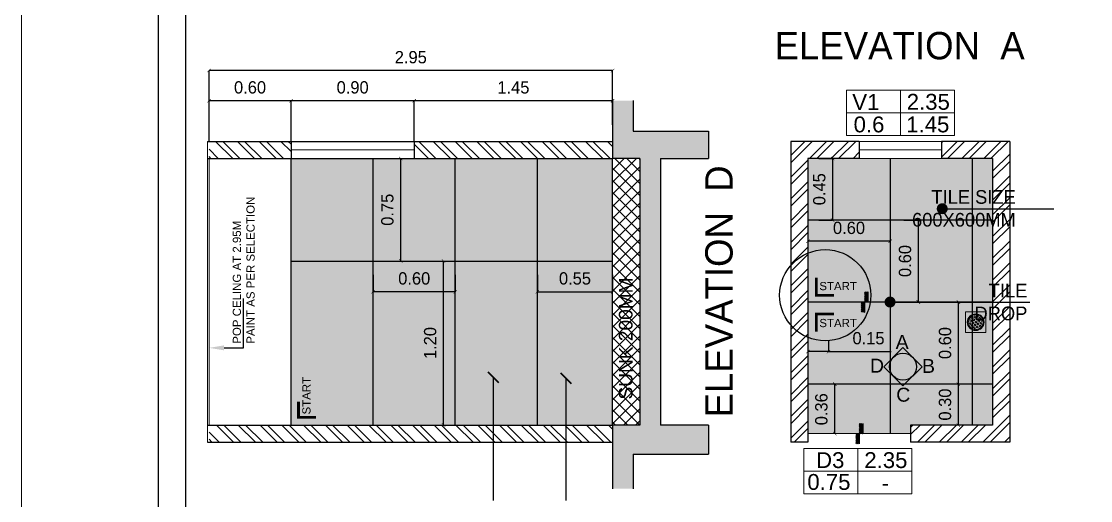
# Model space of a CAD drawing. Header units: metres. Extents: x 494 to 1845, y -666 to 1061.
# Drawn here: x 1778.69 to 1786.51, y 221.6 to 225.11 of the extents above; entities that cross this region are included whole.
import ezdxf
from ezdxf import colors
from ezdxf.entities.mleader import LeaderData, LeaderLine
from ezdxf.math import Vec2, Vec3

# ---------------------------------------------------------------- set-up
doc = ezdxf.new("R2010")
doc.units = ezdxf.units.M
doc.header["$MEASUREMENT"] = 0
doc.linetypes.add('1', pattern=[0])
doc.layers.get('Defpoints').update_dxf_attribs({"color": 12})
for name, color, linetype, lineweight in [('.', 7, 'Continuous', 5), ('01 WALL', 7, 'Continuous', 25), ('10 furniture', 8, 'Continuous', 13), ('ARCHITECTURAL COMMENTS', 2, 'Continuous', 30), ('DIMENSION', 8, 'Continuous', 5), ('SUNK', 7, 'Continuous', 13), ('toilet', 8, 'Continuous', 0), ('VDA - FALSE CEILING', 7, 'Continuous', 5), ('VDA-Col-slab', 1, 'Continuous', 30), ('VDA-DOOR', 23, 'Continuous', 5), ('VDA-DW TAGS', 4, 'Continuous', 9), ('VDA-ELEV LINES', 8, 'Continuous', 9), ('VDA-WALL', 250, 'Continuous', 25), ('VDA-WINDOW', 5, 'Continuous', 9), ('VDA_DARK TILES', 8, 'Continuous', 9), ('VDA_LIGHT TILES', 254, 'Continuous', 5)]:
    doc.layers.add(name, color=color, linetype=linetype, lineweight=lineweight)
for name, color, linetype in [('A-TAGS', 210, 'Continuous'), ('Flooring', 250, 'Continuous'), ('SHEET', 7, 'Continuous'), ('TILE DROP', 180, '1'), ('TOILET FIXTURES', 8, 'Continuous'), ('VDA-DIM', 252, '1'), ('VDA-TEXT', 250, '1'), ('VDA-WALL HATCH', 252, 'Continuous'), ('VDA_TILES', 152, '1')]:
    doc.layers.add(name, color=color, linetype=linetype)
doc.styles.add('0.2', font='arial.ttf', dxfattribs={"height": 0.2})
doc.styles.add('arial', font='arial.ttf', dxfattribs={"height": 0.3})
doc.styles.add('RS', font='GOTHIC.TTF')
doc.styles.get("Standard").update_dxf_attribs({"font": 'arial.ttf'})
doc.dimstyles.new('SMALL', dxfattribs={"dimtxt": 0.16, "dimasz": 0.05, "dimexe": 0, "dimexo": 0, "dimgap": 0.05, "dimtad": 0, "dimdec": 1, "dimzin": 0, "dimdsep": 46, "dimtxsty": 'RS', "dimblk": 'ARCHTICK', "dimcen": 2.5, "dimclrd": 256, "dimclre": 256, "dimclrt": 5, "dimadec": 0, "dimazin": 0, "dimtfac": 1, "dimtofl": 0, "dimtmove": 0, "dimatfit": 3, "dimldrblk": 'ARCHTICK', "dimfxl": 0, "dimtolj": 1, "dimtzin": 0, "dimarcsym": 0})
doc.dimstyles.new('SMALL-1', dxfattribs={"dimtxt": 0.16, "dimasz": 0.035, "dimexe": 0, "dimexo": 0.1, "dimgap": 0.05, "dimtad": 1, "dimzin": 0, "dimdsep": 46, "dimtxsty": 'RS', "dimblk": 'DOT', "dimcen": 2.5, "dimclrd": 256, "dimclre": 256, "dimclrt": 5, "dimadec": 0, "dimazin": 0, "dimtfac": 1, "dimtdec": 3, "dimtofl": 0, "dimtmove": 0, "dimatfit": 3, "dimfxl": 0, "dimtolj": 1, "dimtzin": 0, "dimarcsym": 0})
doc.dimstyles.get("Standard").update_dxf_attribs({"dimtxt": 0.18, "dimasz": 0.18, "dimexe": 0.18, "dimexo": 0.0625, "dimgap": 0.09, "dimtad": 0, "dimtih": 1, "dimtoh": 1, "dimdec": 4, "dimzin": 0, "dimdsep": 46, "dimtxsty": 'Standard', "dimcen": 0.09, "dimadec": 0, "dimazin": 0, "dimtfac": 1, "dimtdec": 4, "dimtofl": 0, "dimtmove": 0, "dimatfit": 3, "dimfxl": 0, "dimtolj": 1, "dimtzin": 0, "dimarcsym": 0})
pattern_1 = [(135, (-4e-16, 0.375), (-0.00441942, -0.00441942), [])]
pattern_2 = [(135, (2148.99187, -1020.17159), (-0.079549513, -0.079549513), []), (135, (2148.99187, -1020.11856), (-0.079549513, -0.079549513), [])]

# ---------------------------------------------------------------- blocks, each defined once
blk = doc.blocks.new('TT-level diff-flat-14')
at = {"layer": 'TILE DROP'}
h = blk.add_hatch(dxfattribs=at)
h.set_pattern_fill('ANSI31', color=256, scale=0.05, angle=90, style=0)
h.set_pattern_definition(pattern_1)
h.paths.add_polyline_path([(-0.075, 0.025), (-0.075, 0), (0, 0), (0, 0.025)])
h = blk.add_hatch(dxfattribs=at)
h.set_pattern_fill('ANSI31', color=256, scale=0.05, angle=90, style=0)
h.set_pattern_definition(pattern_1)
h.paths.add_polyline_path([(0, 0), (0, -0.025), (0.075, -0.025), (0.075, 0)])
for points in [[(0, 0), (-0.075, 0)], [(0.075, -0.025), (0, -0.025), (0, 0), (-0.075, 0)]]:
    blk.add_lwpolyline(points, dxfattribs=at)
blk = doc.blocks.new('MULTI TRAP')
at = {"layer": '10 furniture'}
for p, q in [((75, 75), (-75, 75)), ((-75, 75), (-75, -75)), ((-55, 0.4), (-54.4, 0.6)), ((-54.4, 0.6), (-49.9, -3.9)), ((-48.6, 25.8), (-47.9, 25.1)), ((-47.9, 25.1), (-41.7, 26.7)), ((-46.7, 8.3), (-45, 14.5)), ((-46.7, 8.3), (-42.2, 3.8)), ((-45, 14.5), (-38.9, 16.1)), ((-42.3, 35.1), (-40.1, 32.9)), ((-42.2, 3.8), (-36, 5.5)), ((-41.7, 26.7), (-40.1, 32.9)), ((-38.9, 16.1), (-34.4, 11.6)), ((-36, 5.5), (-34.4, 11.6)), ((-34.5, 42.8), (-32.3, 40.6)), ((-32.3, 40.6), (-26.2, 42.3)), ((-31.1, 23.9), (-29.5, 30)), ((-31.1, 23.9), (-26.6, 19.4)), ((-29.5, 30), (-23.3, 31.7)), ((-26.6, 19.4), (-20.5, 21)), ((-26.2, 42.3), (-24.5, 48.4)), ((-25.4, 2.6), (-23.8, 8.8)), ((-25.4, 2.6), (-20.9, -1.8)), ((-25.1, 49), (-24.5, 48.4)), ((-23.8, 8.8), (-17.6, 10.4)), ((-23.3, 31.7), (-18.8, 27.2)), ((-20.5, 21), (-18.8, 27.2)), ((-17.6, 10.4), (-13.1, 5.9)), ((-15.6, 39.4), (-13.9, 45.6)), ((-15.6, 39.4), (-11.1, 35)), ((-14.8, -0.2), (-13.1, 5.9)), ((-13.9, 45.6), (-7.8, 47.2)), ((-11.1, 35), (-4.9, 36.6)), ((-9.9, 18.2), (-8.2, 24.3)), ((-9.9, 18.2), (-5.4, 13.7)), ((-8.2, 24.3), (-2.1, 26)), ((-7.8, 47.2), (-3.3, 42.7)), ((-5.4, 13.7), (0.8, 15.4)), ((-4.9, 36.6), (-3.3, 42.7)), ((-4.2, -3), (-2.5, 3.1)), ((-2.5, 3.1), (3.6, 4.7)), ((-2.1, 26), (2.4, 21.5)), ((0, 55), (4.5, 50.5)), ((0.8, 15.4), (2.4, 21.5)), ((3.6, 4.7), (8.1, 0.2)), ((4.5, 50.5), (10.6, 52.2)), ((5.7, 33.8), (7.3, 39.9)), ((5.7, 33.8), (10.2, 29.3)), ((6.5, -5.9), (8.1, 0.2)), ((7.3, 39.9), (13.5, 41.5)), ((10.2, 29.3), (16.3, 30.9)), ((10.6, 52.2), (11.1, 53.9)), ((11.4, 12.5), (13, 18.6)), ((11.4, 12.5), (15.9, 8)), ((13, 18.6), (19.2, 20.3)), ((13.5, 41.5), (18, 37)), ((15.9, 8), (22, 9.7)), ((16.3, 30.9), (18, 37)), ((19.2, 20.3), (23.7, 15.8)), ((21.2, 49.3), (21.6, 50.6)), ((21.2, 49.3), (25.7, 44.8)), ((22, 9.7), (23.7, 15.8)), ((25.7, 44.8), (30.2, 46)), ((26.9, 28.1), (28.6, 34.2)), ((26.9, 28.1), (31.4, 23.6)), ((28.6, 34.2), (34.7, 35.8)), ((31.4, 23.6), (37.6, 25.2)), ((32.6, 6.8), (34.3, 12.9)), ((32.6, 6.8), (37.1, 2.3)), ((34.3, 12.9), (40.4, 14.6)), ((34.7, 35.8), (39.2, 31.3)), ((37.1, 2.3), (43.3, 4)), ((37.6, 25.2), (39.2, 31.3)), ((40.4, 14.6), (44.9, 10.1)), ((43.3, 4), (44.9, 10.1)), ((48.2, 22.4), (48.9, 25.1)), ((48.2, 22.4), (51.6, 18.9)), ((53.9, 1.1), (54.8, 4.6)), ((53.9, 1.1), (55, 0)), ((75, -75), (75, 75)), ((-75, -75), (75, -75)), ((-54, -10.7), (-51.6, -10.1)), ((-51.6, -10.1), (-49.9, -3.9)), ((-50.7, -21.2), (-48.7, -20.7)), ((-48.7, -20.7), (-44.3, -25.2)), ((-45.7, -30.6), (-44.3, -25.2)), ((-41, -12.9), (-39.3, -6.8)), ((-41, -12.9), (-36.5, -17.4)), ((-39.3, -6.8), (-33.2, -5.1)), ((-36.5, -17.4), (-30.3, -15.8)), ((-35.3, -34.2), (-33.6, -28)), ((-35.3, -34.2), (-30.8, -38.6)), ((-33.6, -28), (-27.5, -26.4)), ((-33.2, -5.1), (-28.7, -9.6)), ((-30.8, -38.6), (-24.7, -37)), ((-30.3, -15.8), (-28.7, -9.6)), ((-27.5, -26.4), (-23, -30.9)), ((-25.6, -48.7), (-21.8, -47.6)), ((-24.7, -37), (-23, -30.9)), ((-21.8, -47.6), (-17.3, -52.1)), ((-20.9, -1.8), (-14.8, -0.2)), ((-19.7, -18.6), (-18.1, -12.5)), ((-19.7, -18.6), (-15.2, -23.1)), ((-18.1, -12.5), (-11.9, -10.8)), ((-17.3, -52.2), (-17.3, -52.1)), ((-15.2, -23.1), (-9.1, -21.5)), ((-14, -39.9), (-12.4, -33.7)), ((-14, -39.9), (-9.5, -44.3)), ((-12.4, -33.7), (-6.3, -32.1)), ((-11.9, -10.8), (-7.5, -15.3)), ((-9.5, -44.3), (-3.4, -42.7)), ((-9.1, -21.5), (-7.5, -15.3)), ((-6.3, -32.1), (-1.8, -36.6)), ((-5.7, -54.7), (-0.6, -53.3)), ((-4.2, -3), (0.3, -7.5)), ((-3.4, -42.7), (-1.8, -36.6)), ((-0.6, -53.3), (1.1, -55)), ((0.3, -7.5), (6.5, -5.9)), ((1.5, -24.3), (3.2, -18.2)), ((1.5, -24.3), (6, -28.8)), ((3.2, -18.2), (9.3, -16.5)), ((6, -28.8), (12.1, -27.1)), ((7.2, -45.5), (8.9, -39.4)), ((7.2, -45.5), (11.7, -50)), ((8.9, -39.4), (15, -37.8)), ((9.3, -16.5), (13.8, -21)), ((11.7, -50), (17.8, -48.4)), ((12.1, -27.1), (13.8, -21)), ((15, -37.8), (19.5, -42.3)), ((17.1, -8.7), (18.7, -2.6)), ((17.1, -8.7), (21.6, -13.2)), ((17.8, -48.4), (19.5, -42.3)), ((18.7, -2.6), (24.9, -1)), ((21.6, -13.2), (27.7, -11.6)), ((22.8, -30), (24.4, -23.9)), ((22.8, -30), (27.3, -34.5)), ((24.4, -23.9), (30.6, -22.2)), ((24.9, -1), (29.3, -5.5)), ((27.3, -34.5), (33.4, -32.8)), ((27.7, -11.6), (29.3, -5.5)), ((29.8, -46.2), (30.1, -45.1)), ((30.1, -45.1), (32.3, -44.5)), ((30.6, -22.2), (35, -26.7)), ((33.4, -32.8), (35, -26.7)), ((38.3, -14.4), (40, -8.3)), ((38.3, -14.4), (42.8, -18.9)), ((40, -8.3), (46.1, -6.7)), ((42.8, -18.9), (49, -17.3)), ((45.2, -31.4), (45.7, -29.5)), ((45.7, -29.5), (46.5, -29.3)), ((46.1, -6.7), (50.6, -11.1)), ((49, -17.3), (50.6, -11.1))]:
    blk.add_line(p, q, dxfattribs=at)
for radius in [61, 55]:
    blk.add_circle((0, 0), radius, dxfattribs=at)
blk = doc.blocks.new('_ArchTick')
at = {"color": 0, "linetype": 'ByBlock', "const_width": 0.15}
blk.add_lwpolyline([(-0.5, -0.5), (0.5, 0.5)], dxfattribs=at)
blk = doc.blocks.new('*D849')
at = {"layer": 'Defpoints', "color": 0}
for p in [(1785.0412, 223.6556), (1785.2482, 223.6556), (1785.0412, 223.0556)]:
    blk.add_point(p, dxfattribs=at)
at = {"layer": 'VDA-DIM', "lineweight": -2}
for p, q in [((1785.1412, 223.6556), (1785.2482, 223.6556)), ((1785.2482, 223.0556), (1785.2482, 223.6556)), ((1785.1412, 223.0556), (1785.2482, 223.0556))]:
    blk.add_line(p, q, dxfattribs=at)
at = {"layer": 'VDA-DIM', "lineweight": -2, "xscale": 0.025, "yscale": 0.025, "zscale": 0.025}
for p, rotation in [((1785.2482, 223.6556), 90), ((1785.2482, 223.0556), 270)]:
    blk.add_blockref('_ArchTick', p, dxfattribs=dict(at, rotation=rotation))
at = {"layer": 'VDA-DIM', "color": 5, "insert": (1785.1509, 223.3556), "char_height": 0.09, "attachment_point": 5, "rotation": 90, "style": 'RS'}
blk.add_mtext('\\A1;0.60', dxfattribs=at)
blk = doc.blocks.new('D3 F')
at = {"layer": 'VDA-DW TAGS'}
for p, q in [((1526.9357, 319.9002), (1526.9357, 320.2311)), ((1527.3304, 320.0657), (1526.5407, 320.0657))]:
    blk.add_line(p, q, dxfattribs=at)
blk.add_lwpolyline([(1527.3304, 320.2311), (1526.5407, 320.2311), (1526.5407, 319.9002), (1527.3304, 319.9002)], close=True, dxfattribs=at)
at = {"layer": 'VDA-DW TAGS', "attachment_point": 8, "style": 'arial'}
for s, insert, char_height, width in [('D3', (1526.733, 320.0863), 0.11598, 0.282293), ('2.35', (1527.1398, 320.0863), 0.11598, 0.282293), ('0.75', (1526.7235, 319.9266), 0.11598, 0.27584), ('-', (1527.1359, 319.9209), 0.116, 0.366174)]:
    blk.add_mtext(s, dxfattribs=dict(at, insert=insert, char_height=char_height, width=width))
blk = doc.blocks.new('V1')
at = {"layer": 'VDA-DW TAGS'}
for p, q in [((1525.346, 322.8255), (1525.346, 323.1564)), ((1525.7407, 322.9909), (1524.951, 322.9909))]:
    blk.add_line(p, q, dxfattribs=at)
blk.add_lwpolyline([(1525.7407, 323.1564), (1524.951, 323.1564), (1524.951, 322.8255), (1525.7407, 322.8255)], close=True, dxfattribs=at)
at = {"layer": 'VDA-DW TAGS', "char_height": 0.11598, "attachment_point": 8, "style": 'arial'}
for s, insert, width in [('V1', (1525.0936, 323.0116), 0.282293), ('2.35', (1525.5501, 323.0116), 0.282293), ('0.6', (1525.1168, 322.8462), 0.27584), ('1.45', (1525.5462, 322.8462), 0.366174)]:
    blk.add_mtext(s, dxfattribs=dict(at, insert=insert, width=width))
blk = doc.blocks.new('4545')
at = {"layer": '.'}
h = blk.add_hatch(color=256, dxfattribs=at)
h.dxf.hatch_style = 1
h.paths.add_polyline_path([(35508.49, -1448.68), (35510.41, -1446.77), (35512.33, -1448.68, 0.414214), (35508.49, -1448.68)])
h.paths.add_polyline_path([(35508.49, -1452.51, 0.414214), (35512.33, -1452.51), (35510.41, -1454.43), (35508.49, -1452.51)])
h.paths.add_polyline_path([(35506.58, -1450.6), (35508.49, -1448.68, 0.414214), (35508.49, -1452.51)])
h.paths.add_polyline_path([(35512.33, -1448.68), (35514.24, -1450.6), (35512.33, -1452.51, 0.198912), (35513.12, -1450.6, 0.198912)])
blk.add_circle((35510.41, -1450.6), 2.71)
at = {"layer": 'Flooring', "lineweight": -2}
for p, q in [((35510.41, -1446.77), (35506.58, -1450.6)), ((35514.24, -1450.6), (35510.41, -1446.77)), ((35506.58, -1450.6), (35510.41, -1454.43)), ((35510.41, -1454.43), (35514.24, -1450.6))]:
    blk.add_line(p, q, dxfattribs=at)
at = {"layer": 'A-TAGS', "color": 0, "ltscale": 5, "char_height": 2.8, "attachment_point": 2, "style": 'arial'}
for s, insert, width in [('{\\T0.9;D}', (35505.05, -1449, 12.17), 2.4002), ('{\\T0.9;B}', (35515.42, -1449.05, 12.17), 2.0754), ('{\\T0.9;C}', (35510.33, -1454.84, 12.17), 2.7249)]:
    blk.add_mtext(s, dxfattribs=dict(at, insert=insert, width=width))
at = {"layer": 'toilet', "color": 0, "lineweight": 5, "insert": (35510.12, -1444.22, 12.17), "char_height": 2.8, "width": 2.8332, "attachment_point": 2, "style": 'arial'}
blk.add_mtext('{\\T0.9;A}', dxfattribs=at)
blk = doc.blocks.new('*D850')
at = {"layer": 'Defpoints', "color": 0}
for p in [(1784.6215, 224.1056), (1784.6215, 223.6556), (1784.6215, 223.6556)]:
    blk.add_point(p, dxfattribs=at)
at = {"layer": 'VDA-DIM', "lineweight": -2}
for p, q in [((1784.5215, 224.1056), (1784.6215, 224.1056)), ((1784.6215, 224.1056), (1784.6215, 223.6556)), ((1784.5215, 223.6556), (1784.6215, 223.6556))]:
    blk.add_line(p, q, dxfattribs=at)
at = {"layer": 'VDA-DIM', "lineweight": -2, "xscale": 0.025, "yscale": 0.025, "zscale": 0.025}
for p, rotation in [((1784.6215, 224.1056), 90), ((1784.6215, 223.6556), 270)]:
    blk.add_blockref('_ArchTick', p, dxfattribs=dict(at, rotation=rotation))
at = {"layer": 'VDA-DIM', "color": 5, "insert": (1784.5242, 223.8806), "char_height": 0.09, "attachment_point": 5, "rotation": 90, "style": 'RS'}
blk.add_mtext('\\A1;0.45', dxfattribs=at)
blk = doc.blocks.new('*D851')
at = {"layer": 'Defpoints', "color": 0}
for p in [(1785.5407, 223.0556), (1785.6412, 223.0556), (1785.6412, 222.4556)]:
    blk.add_point(p, dxfattribs=at)
at = {"layer": 'VDA-DIM', "lineweight": -2}
for p, q in [((1785.5412, 223.0556), (1785.5407, 223.0556)), ((1785.5407, 222.4556), (1785.5407, 223.0556)), ((1785.5412, 222.4556), (1785.5407, 222.4556))]:
    blk.add_line(p, q, dxfattribs=at)
at = {"layer": 'VDA-DIM', "lineweight": -2, "xscale": 0.025, "yscale": 0.025, "zscale": 0.025}
for p, rotation in [((1785.5407, 223.0556), 90), ((1785.5407, 222.4556), 270)]:
    blk.add_blockref('_ArchTick', p, dxfattribs=dict(at, rotation=rotation))
at = {"layer": 'VDA-DIM', "color": 5, "insert": (1785.4435, 222.7556), "char_height": 0.09, "attachment_point": 5, "rotation": 90, "style": 'RS'}
blk.add_mtext('\\A1;0.60', dxfattribs=at)
blk = doc.blocks.new('*D852')
at = {"layer": 'Defpoints', "color": 0}
for p in [(1785.5407, 222.4556), (1785.6412, 222.4556), (1785.6412, 222.1556)]:
    blk.add_point(p, dxfattribs=at)
at = {"layer": 'VDA_TILES', "lineweight": -2}
for p, q in [((1785.5412, 222.4556), (1785.5407, 222.4556)), ((1785.5407, 222.1556), (1785.5407, 222.4556)), ((1785.5412, 222.1556), (1785.5407, 222.1556))]:
    blk.add_line(p, q, dxfattribs=at)
at = {"layer": 'VDA_TILES', "lineweight": -2, "xscale": 0.025, "yscale": 0.025, "zscale": 0.025}
for p, rotation in [((1785.5407, 222.4556), 90), ((1785.5407, 222.1556), 270)]:
    blk.add_blockref('_ArchTick', p, dxfattribs=dict(at, rotation=rotation))
at = {"layer": 'VDA_TILES', "color": 5, "insert": (1785.4435, 222.3056), "char_height": 0.09, "attachment_point": 5, "rotation": 90, "style": 'RS'}
blk.add_mtext('\\A1;0.30', dxfattribs=at)
blk = doc.blocks.new('*D853')
at = {"layer": 'Defpoints', "color": 0}
for p in [(1784.4412, 222.8744), (1784.5912, 222.8744), (1784.4412, 222.6934)]:
    blk.add_point(p, dxfattribs=at)
at = {"layer": 'VDA-DIM', "lineweight": -2}
for p, q in [((1784.4412, 222.7744), (1784.4412, 222.6934)), ((1784.5912, 222.7744), (1784.5912, 222.6934)), ((1784.5912, 222.6934), (1784.4412, 222.6934)), ((1784.5912, 222.6934), (1785.0506, 222.6934))]:
    blk.add_line(p, q, dxfattribs=at)
at = {"layer": 'VDA-DIM', "lineweight": -2, "xscale": 0.025, "yscale": 0.025, "zscale": 0.025, "rotation": 180}
blk.add_blockref('_ArchTick', (1784.4412, 222.6934), dxfattribs=at)
at = {"layer": 'VDA-DIM', "lineweight": -2, "xscale": 0.025, "yscale": 0.025, "zscale": 0.025}
blk.add_blockref('_ArchTick', (1784.5912, 222.6934), dxfattribs=at)
at = {"layer": 'VDA-DIM', "color": 5, "insert": (1784.8838, 222.7907), "char_height": 0.09, "attachment_point": 5, "style": 'RS'}
blk.add_mtext('\\A1;0.15', dxfattribs=at)
blk = doc.blocks.new('*D854')
at = {"layer": 'Defpoints', "color": 0}
for p in [(1784.6368, 222.4556), (1784.6844, 222.4556), (1784.6844, 222.0931)]:
    blk.add_point(p, dxfattribs=at)
at = {"layer": 'VDA-DIM', "lineweight": -2}
for p, q in [((1784.6368, 222.4556), (1784.6368, 222.4556)), ((1784.6368, 222.0931), (1784.6368, 222.4556)), ((1784.6368, 222.0931), (1784.6368, 222.0931))]:
    blk.add_line(p, q, dxfattribs=at)
at = {"layer": 'VDA-DIM', "lineweight": -2, "xscale": 0.025, "yscale": 0.025, "zscale": 0.025}
for p, rotation in [((1784.6368, 222.4556), 90), ((1784.6368, 222.0931), 270)]:
    blk.add_blockref('_ArchTick', p, dxfattribs=dict(at, rotation=rotation))
at = {"layer": 'VDA-DIM', "color": 5, "insert": (1784.5395, 222.2715), "char_height": 0.09, "attachment_point": 5, "rotation": 90, "style": 'RS'}
blk.add_mtext('\\A1;0.36', dxfattribs=at)
blk = doc.blocks.new('*D855')
at = {"layer": 'Defpoints', "color": 0}
for p in [(1784.4412, 223.5002), (1784.4412, 223.5002), (1785.0412, 223.5002)]:
    blk.add_point(p, dxfattribs=at)
at = {"layer": 'VDA-DIM', "lineweight": -2}
for p, q in [((1784.4412, 223.6002), (1784.4412, 223.5002)), ((1785.0412, 223.6002), (1785.0412, 223.5002)), ((1785.0412, 223.5002), (1784.4412, 223.5002))]:
    blk.add_line(p, q, dxfattribs=at)
at = {"layer": 'VDA-DIM', "lineweight": -2, "xscale": 0.025, "yscale": 0.025, "zscale": 0.025, "rotation": 180}
blk.add_blockref('_ArchTick', (1784.4412, 223.5002), dxfattribs=at)
at = {"layer": 'VDA-DIM', "lineweight": -2, "xscale": 0.025, "yscale": 0.025, "zscale": 0.025}
blk.add_blockref('_ArchTick', (1785.0412, 223.5002), dxfattribs=at)
at = {"layer": 'VDA-DIM', "color": 5, "insert": (1784.7412, 223.5975), "char_height": 0.09, "attachment_point": 5, "style": 'RS'}
blk.add_mtext('\\A1;0.60', dxfattribs=at)
blk = doc.blocks.new('*D884')
at = {"layer": 'Defpoints', "color": 0}
for p in [(1780.6632, 224.5279), (1780.6632, 223.7514), (1781.5632, 223.7514)]:
    blk.add_point(p, dxfattribs=at)
at = {"layer": 'VDA-DIM', "lineweight": -2}
for p, q in [((1780.6632, 224.2279), (1780.6632, 224.5279)), ((1781.5632, 224.5279), (1780.6632, 224.5279)), ((1781.5632, 224.2279), (1781.5632, 224.5279))]:
    blk.add_line(p, q, dxfattribs=at)
at = {"layer": 'VDA-DIM', "lineweight": -2, "xscale": 0.025, "yscale": 0.025, "zscale": 0.025, "rotation": 180}
blk.add_blockref('_ArchTick', (1780.6632, 224.5279), dxfattribs=at)
at = {"layer": 'VDA-DIM', "lineweight": -2, "xscale": 0.025, "yscale": 0.025, "zscale": 0.025}
blk.add_blockref('_ArchTick', (1781.5632, 224.5279), dxfattribs=at)
at = {"layer": 'VDA-DIM', "color": 5, "insert": (1781.1132, 224.6252), "char_height": 0.09, "attachment_point": 5, "style": 'RS'}
blk.add_mtext('\\A1;0.90', dxfattribs=at)
blk = doc.blocks.new('*D885')
at = {"layer": 'Defpoints', "color": 0}
for p in [(1780.0632, 224.7487), (1783.0132, 224.2514), (1780.0632, 224.1264)]:
    blk.add_point(p, dxfattribs=at)
at = {"layer": 'VDA-DIM', "lineweight": -2}
for p, q in [((1780.0632, 224.4487), (1780.0632, 224.7487)), ((1783.0132, 224.7487), (1780.0632, 224.7487)), ((1783.0132, 224.4487), (1783.0132, 224.7487))]:
    blk.add_line(p, q, dxfattribs=at)
at = {"layer": 'VDA-DIM', "lineweight": -2, "xscale": 0.025, "yscale": 0.025, "zscale": 0.025, "rotation": 180}
blk.add_blockref('_ArchTick', (1780.0632, 224.7487), dxfattribs=at)
at = {"layer": 'VDA-DIM', "lineweight": -2, "xscale": 0.025, "yscale": 0.025, "zscale": 0.025}
blk.add_blockref('_ArchTick', (1783.0132, 224.7487), dxfattribs=at)
at = {"layer": 'VDA-DIM', "color": 5, "insert": (1781.5382, 224.846), "char_height": 0.09, "attachment_point": 5, "style": 'RS'}
blk.add_mtext('\\A1;2.95', dxfattribs=at)
blk = doc.blocks.new('*D886')
at = {"layer": 'Defpoints', "color": 0}
for p in [(1781.5632, 224.5279), (1781.5632, 224.2514), (1783.0132, 224.2514)]:
    blk.add_point(p, dxfattribs=at)
at = {"layer": 'VDA-DIM', "lineweight": -2}
for p, q in [((1781.5632, 224.3514), (1781.5632, 224.5279)), ((1783.0132, 224.5279), (1781.5632, 224.5279)), ((1783.0132, 224.3514), (1783.0132, 224.5279))]:
    blk.add_line(p, q, dxfattribs=at)
at = {"layer": 'VDA-DIM', "lineweight": -2, "xscale": 0.025, "yscale": 0.025, "zscale": 0.025, "rotation": 180}
blk.add_blockref('_ArchTick', (1781.5632, 224.5279), dxfattribs=at)
at = {"layer": 'VDA-DIM', "lineweight": -2, "xscale": 0.025, "yscale": 0.025, "zscale": 0.025}
blk.add_blockref('_ArchTick', (1783.0132, 224.5279), dxfattribs=at)
at = {"layer": 'VDA-DIM', "color": 5, "insert": (1782.2882, 224.6252), "char_height": 0.09, "attachment_point": 5, "style": 'RS'}
blk.add_mtext('\\A1;1.45', dxfattribs=at)
blk = doc.blocks.new('*D887')
at = {"layer": 'Defpoints', "color": 0}
for p in [(1780.0632, 224.5279), (1780.6632, 224.2514), (1780.0632, 224.1264)]:
    blk.add_point(p, dxfattribs=at)
at = {"layer": 'VDA-DIM', "lineweight": -2}
for p, q in [((1780.0632, 224.2279), (1780.0632, 224.5279)), ((1780.6632, 224.5279), (1780.0632, 224.5279)), ((1780.6632, 224.3514), (1780.6632, 224.5279))]:
    blk.add_line(p, q, dxfattribs=at)
at = {"layer": 'VDA-DIM', "lineweight": -2, "xscale": 0.025, "yscale": 0.025, "zscale": 0.025, "rotation": 180}
blk.add_blockref('_ArchTick', (1780.0632, 224.5279), dxfattribs=at)
at = {"layer": 'VDA-DIM', "lineweight": -2, "xscale": 0.025, "yscale": 0.025, "zscale": 0.025}
blk.add_blockref('_ArchTick', (1780.6632, 224.5279), dxfattribs=at)
at = {"layer": 'VDA-DIM', "color": 5, "insert": (1780.3632, 224.6252), "char_height": 0.09, "attachment_point": 5, "style": 'RS'}
blk.add_mtext('\\A1;0.60', dxfattribs=at)
blk = doc.blocks.new('*D888')
at = {"layer": 'Defpoints', "color": 0}
for p in [(1781.2632, 224.1057), (1781.4646, 224.1057), (1781.2632, 223.3557)]:
    blk.add_point(p, dxfattribs=at)
at = {"layer": 'VDA-DIM', "lineweight": -2}
for p, q in [((1781.3632, 224.1057), (1781.4646, 224.1057)), ((1781.4646, 223.3557), (1781.4646, 224.1057)), ((1781.3632, 223.3557), (1781.4646, 223.3557))]:
    blk.add_line(p, q, dxfattribs=at)
at = {"layer": 'VDA-DIM', "lineweight": -2, "xscale": 0.025, "yscale": 0.025, "zscale": 0.025}
for p, rotation in [((1781.4646, 224.1057), 90), ((1781.4646, 223.3557), 270)]:
    blk.add_blockref('_ArchTick', p, dxfattribs=dict(at, rotation=rotation))
at = {"layer": 'VDA-DIM', "color": 5, "insert": (1781.3673, 223.7307), "char_height": 0.09, "attachment_point": 5, "rotation": 90, "style": 'RS'}
blk.add_mtext('\\A1;0.75', dxfattribs=at)
blk = doc.blocks.new('*D889')
at = {"layer": 'Defpoints', "color": 0}
for p in [(1781.7774, 223.3557), (1781.8632, 223.3557), (1781.8632, 222.1557)]:
    blk.add_point(p, dxfattribs=at)
at = {"layer": 'VDA-DIM', "lineweight": -2}
for p, q in [((1781.7774, 223.3557), (1781.7774, 223.3557)), ((1781.7774, 222.1557), (1781.7774, 223.3557)), ((1781.7774, 222.1557), (1781.7774, 222.1557))]:
    blk.add_line(p, q, dxfattribs=at)
at = {"layer": 'VDA-DIM', "lineweight": -2, "xscale": 0.025, "yscale": 0.025, "zscale": 0.025}
for p, rotation in [((1781.7774, 223.3557), 90), ((1781.7774, 222.1557), 270)]:
    blk.add_blockref('_ArchTick', p, dxfattribs=dict(at, rotation=rotation))
at = {"layer": 'VDA-DIM', "color": 5, "insert": (1781.6801, 222.7557), "char_height": 0.09, "attachment_point": 5, "rotation": 90, "style": 'RS'}
blk.add_mtext('\\A1;1.20', dxfattribs=at)
blk = doc.blocks.new('*D890')
at = {"layer": 'Defpoints', "color": 0}
for p in [(1782.4632, 223.3557), (1783.0132, 223.3557), (1783.0132, 223.1307)]:
    blk.add_point(p, dxfattribs=at)
at = {"layer": 'VDA-DIM', "lineweight": -2}
for p, q in [((1782.4632, 223.2557), (1782.4632, 223.1307)), ((1783.0132, 223.2557), (1783.0132, 223.1307)), ((1782.4632, 223.1307), (1783.0132, 223.1307))]:
    blk.add_line(p, q, dxfattribs=at)
at = {"layer": 'VDA-DIM', "lineweight": -2, "xscale": 0.025, "yscale": 0.025, "zscale": 0.025, "rotation": 180}
blk.add_blockref('_ArchTick', (1782.4632, 223.1307), dxfattribs=at)
at = {"layer": 'VDA-DIM', "lineweight": -2, "xscale": 0.025, "yscale": 0.025, "zscale": 0.025}
blk.add_blockref('_ArchTick', (1783.0132, 223.1307), dxfattribs=at)
at = {"layer": 'VDA-DIM', "color": 5, "insert": (1782.7382, 223.228), "char_height": 0.09, "attachment_point": 5, "style": 'RS'}
blk.add_mtext('\\A1;0.55', dxfattribs=at)
blk = doc.blocks.new('*D891')
at = {"layer": 'Defpoints', "color": 0}
for p in [(1781.2632, 223.3557), (1781.8632, 223.3557), (1781.2632, 223.1307)]:
    blk.add_point(p, dxfattribs=at)
at = {"layer": 'VDA-DIM', "lineweight": -2}
for p, q in [((1781.2632, 223.2557), (1781.2632, 223.1307)), ((1781.8632, 223.2557), (1781.8632, 223.1307)), ((1781.8632, 223.1307), (1781.2632, 223.1307))]:
    blk.add_line(p, q, dxfattribs=at)
at = {"layer": 'VDA-DIM', "lineweight": -2, "xscale": 0.025, "yscale": 0.025, "zscale": 0.025, "rotation": 180}
blk.add_blockref('_ArchTick', (1781.2632, 223.1307), dxfattribs=at)
at = {"layer": 'VDA-DIM', "lineweight": -2, "xscale": 0.025, "yscale": 0.025, "zscale": 0.025}
blk.add_blockref('_ArchTick', (1781.8632, 223.1307), dxfattribs=at)
at = {"layer": 'VDA-DIM', "color": 5, "insert": (1781.5632, 223.228), "char_height": 0.09, "attachment_point": 5, "style": 'RS'}
blk.add_mtext('\\A1;0.60', dxfattribs=at)

msp = doc.modelspace()

# ---------------------------------------------------------------- hatches: boundary and pattern name
at = {"layer": '01 WALL', "lineweight": 30, "true_color": 0xfcf1d4}
h = msp.add_hatch(color=7, dxfattribs=at)
h.dxf.hatch_style = 1
h.paths.add_polyline_path([(1784.4412, 224.1056), (1784.4412, 222.0931), (1785.1912, 222.0931), (1785.1912, 222.1556), (1785.7912, 222.1556), (1785.792, 224.1056)])
at = {"layer": 'SUNK'}
h = msp.add_hatch(dxfattribs=at)
h.set_pattern_fill('ANSI37', color=43, scale=0.5, angle=180)
h.set_pattern_definition([(225, (2148.99187, -1020.17159), (0.0441941738, -0.0441941738), []), (315, (2148.99187, -1020.17159), (0.0441941738, 0.0441941738), [])])
h.paths.add_polyline_path([(1783.2132, 222.1557), (1783.0132, 222.1557), (1783.0132, 224.1057), (1783.2132, 224.1057)])
at = {"layer": 'VDA-WALL HATCH'}
h = msp.add_hatch(color=8, dxfattribs=at)
h.dxf.hatch_style = 1
h.paths.add_polyline_path([(1783.0132, 221.6904), (1783.1242, 221.6904), (1783.1632, 221.6904), (1783.1632, 221.9432), (1783.7132, 221.9432), (1783.7132, 222.1557), (1783.3632, 222.1557), (1783.3632, 224.1057), (1783.7132, 224.1057), (1783.7132, 224.3057), (1783.1632, 224.3057), (1783.1632, 224.5295), (1783.0132, 224.5295), (1783.0132, 224.1057), (1783.2132, 224.1057), (1783.2132, 222.1557), (1783.0132, 222.1557)])
h = msp.add_hatch(dxfattribs=at)
h.set_pattern_fill('ANSI32', color=256, scale=0.3, angle=90)
h.set_pattern_definition(pattern_2)
h.paths.add_polyline_path([(1780.0632, 224.2307), (1780.0632, 224.1057), (1780.6632, 224.1057), (1780.6632, 224.2307)])
h = msp.add_hatch(dxfattribs=at)
h.set_pattern_fill('ANSI32', color=256, scale=0.3, angle=90)
h.set_pattern_definition(pattern_2)
h.paths.add_polyline_path([(1783.0132, 224.2307), (1781.5632, 224.2307), (1781.5632, 224.1057), (1783.0132, 224.1057)])
h = msp.add_hatch(dxfattribs=at)
h.set_pattern_fill('ANSI32', color=256, scale=0.3)
h.set_pattern_definition([(45, (549.42862, -149.55657), (-0.079549513, 0.079549513), []), (45, (549.48165, -149.55657), (-0.079549513, 0.079549513), [])])
h.paths.add_polyline_path([(1785.9162, 224.2306), (1785.4162, 224.2306), (1785.4162, 224.1057), (1785.4221, 224.1057), (1785.7912, 224.1056), (1785.7912, 222.1556), (1785.1912, 222.1556), (1785.1912, 222.0306), (1785.9162, 222.0306)])
h.paths.add_polyline_path([(1784.4412, 224.1056), (1784.8162, 224.1056), (1784.8162, 224.2306), (1784.3162, 224.2306), (1784.3162, 222.0306), (1784.4412, 222.0306)])
h = msp.add_hatch(dxfattribs=at)
h.set_pattern_fill('ANSI32', color=256, scale=0.3, angle=90)
h.set_pattern_definition(pattern_2)
h.paths.add_polyline_path([(1780.0632, 222.1557), (1780.0632, 222.0307), (1783.0132, 222.0307), (1783.0132, 222.1557)])
at = {"layer": 'VDA_DARK TILES', "lineweight": 25, "true_color": 0x939598}
h = msp.add_hatch(color=252, dxfattribs=at)
h.dxf.hatch_style = 1
h.paths.add_polyline_path([(1780.6632, 222.1557), (1781.2632, 222.1557), (1781.2632, 223.3557), (1780.6632, 223.3557)])
h.paths.add_polyline_path([(1781.2632, 223.3557), (1781.2632, 224.1057), (1780.6632, 224.1057), (1780.6632, 223.3557)])
h = msp.add_hatch(color=252, dxfattribs=at)
h.dxf.hatch_style = 1
h.paths.add_polyline_path([(1782.4632, 222.1557), (1782.4632, 223.3557), (1781.8632, 223.3557), (1781.8632, 222.1557)])
h.paths.add_polyline_path([(1782.4632, 223.3557), (1782.4632, 224.1057), (1781.8632, 224.1057), (1781.8632, 223.3557)])
at = {"layer": 'VDA_LIGHT TILES', "true_color": 0xe3e3e3}
h = msp.add_hatch(color=254, dxfattribs=at)
h.dxf.hatch_style = 1
h.paths.add_polyline_path([(1781.5632, 222.1557), (1781.8632, 222.1557), (1781.8632, 223.3557), (1781.2632, 223.3557), (1781.2632, 222.1557)])
h.paths.add_polyline_path([(1781.8632, 223.3557), (1781.8632, 224.1057), (1781.2632, 224.1057), (1781.2632, 223.3557)])
h = msp.add_hatch(color=254, dxfattribs=at)
h.dxf.hatch_style = 1
h.paths.add_polyline_path([(1783.0132, 222.1557), (1783.0132, 223.3557), (1782.4632, 223.3557), (1782.4632, 222.1557)])
h.paths.add_polyline_path([(1783.0132, 223.3557), (1783.0132, 224.1057), (1782.4632, 224.1057), (1782.4632, 223.3557)])

# ---------------------------------------------------------------- linework, layer by layer
at = {"layer": '01 WALL', "color": 23, "const_width": 0.02}
for points in [[(1784.5033, 223.234), (1784.5033, 223.1053), (1784.6321, 223.1053)], [(1784.5033, 222.8398), (1784.5033, 222.9684), (1784.6321, 222.9684)], [(1780.7175, 222.3274), (1780.7175, 222.2131), (1780.8463, 222.2131)]]:
    msp.add_lwpolyline(points, dxfattribs=at)
at = {"layer": 'ARCHITECTURAL COMMENTS'}
msp.add_circle((1784.5677, 223.1053), 0.3335, dxfattribs=at)
at = {"layer": 'DIMENSION', "color": 6}
msp.add_line((1778.6918, 309.3611), (1778.6918, 165.2476), dxfattribs=at)
at = {"layer": 'SHEET'}
for points in [[(1790.9507, 231.6492), (1779.6918, 231.6492), (1779.6918, 215.7259), (1790.9507, 215.7259)], [(1790.7507, 231.4492), (1779.8918, 231.4492), (1779.8918, 215.9259), (1790.7507, 215.9259)]]:
    msp.add_lwpolyline(points, close=True, dxfattribs=at)
at = {"layer": 'TILE DROP'}
msp.add_line((1785.7912, 223.0556), (1784.4412, 223.0556), dxfattribs=at)
at = {"layer": 'VDA - FALSE CEILING', "color": 18, "lineweight": 20}
for p, q in [((1780.0532, 222.0307), (1780.0532, 224.2307)), ((1780.0632, 222.1557), (1780.0632, 224.1057))]:
    msp.add_line(p, q, dxfattribs=at)
at = {"layer": 'VDA-Col-slab'}
for p, q in [((1783.0132, 224.5295), (1783.0132, 224.1057)), ((1783.1632, 224.5295), (1783.1632, 224.3057)), ((1783.1632, 224.3057), (1783.7132, 224.3057)), ((1783.7132, 224.3057), (1783.7132, 224.1057)), ((1783.2132, 224.1057), (1783.0132, 224.1057)), ((1783.2132, 224.1057), (1783.2132, 222.1557)), ((1783.3632, 224.1057), (1783.3632, 222.1557)), ((1783.3632, 224.1057), (1783.7132, 224.1057)), ((1783.0132, 222.1557), (1783.0132, 221.6904)), ((1783.2132, 222.1557), (1783.0132, 222.1557)), ((1783.7132, 222.1557), (1783.3632, 222.1557)), ((1783.7132, 222.1557), (1783.7132, 221.9432)), ((1783.1632, 221.9432), (1783.1632, 221.6904)), ((1783.1632, 221.9432), (1783.7132, 221.9432))]:
    msp.add_line(p, q, dxfattribs=at)
at = {"layer": 'VDA-Col-slab', "color": 18, "lineweight": -3, "true_color": 0x000000}
msp.add_line((1783.0132, 222.1557), (1783.0132, 224.1057), dxfattribs=at)
at = {"layer": 'VDA-DOOR'}
msp.add_line((1785.1912, 222.0931), (1784.4412, 222.0931), dxfattribs=at)
at = {"layer": 'VDA-ELEV LINES'}
for p, q in [((1781.5632, 224.2307), (1780.6632, 224.2307)), ((1784.8162, 224.2306), (1785.4221, 224.2306)), ((1780.6632, 224.1057), (1781.5632, 224.1057)), ((1785.4162, 224.1057), (1784.8162, 224.1057))]:
    msp.add_line(p, q, dxfattribs=at)
at = {"layer": 'VDA-WALL'}
for p, q in [((1780.0532, 224.2307), (1783.0132, 224.2307)), ((1780.6632, 224.2307), (1780.6632, 224.1057)), ((1781.5632, 224.2307), (1781.5632, 224.1057)), ((1784.3162, 224.2306), (1784.3162, 222.0306)), ((1784.8162, 224.2306), (1784.3162, 224.2306)), ((1784.8162, 224.2306), (1784.8162, 224.1056)), ((1785.9162, 224.2306), (1785.4162, 224.2306)), ((1785.4162, 224.2306), (1785.4162, 224.1057)), ((1785.9162, 224.2306), (1785.9162, 222.0306)), ((1780.0532, 224.1057), (1783.0132, 224.1057)), ((1784.4412, 224.1056), (1784.4412, 222.0306)), ((1784.8162, 224.1056), (1784.4412, 224.1056)), ((1785.7912, 224.1056), (1785.4162, 224.1057)), ((1785.7912, 224.1056), (1785.7912, 222.1556)), ((1780.0532, 222.1557), (1783.0132, 222.1557)), ((1785.7912, 222.1556), (1785.1912, 222.1556)), ((1785.1912, 222.1556), (1785.1912, 222.0306)), ((1780.0532, 222.0307), (1783.0132, 222.0307)), ((1784.4412, 222.0306), (1784.3162, 222.0306)), ((1785.9162, 222.0306), (1785.1912, 222.0306))]:
    msp.add_line(p, q, dxfattribs=at)
at = {"layer": 'VDA-WINDOW'}
for p, q in [((1781.5632, 224.1682), (1780.6632, 224.1682)), ((1785.4162, 224.1682), (1784.8162, 224.1682))]:
    msp.add_line(p, q, dxfattribs=at)
at = {"layer": 'VDA_TILES'}
for p, q in [((1780.6632, 222.1557), (1780.6632, 224.1057)), ((1781.2632, 222.1557), (1781.2632, 224.1057)), ((1781.8632, 222.1557), (1781.8632, 224.1057)), ((1782.4632, 222.1557), (1782.4632, 224.1057)), ((1785.0412, 224.1057), (1785.0412, 222.0931)), ((1785.642, 224.1056), (1785.6412, 222.1556)), ((1785.7912, 223.6556), (1784.4412, 223.6556)), ((1780.6632, 223.3557), (1783.0132, 223.3557)), ((1785.7912, 222.4556), (1784.4412, 222.4556))]:
    msp.add_line(p, q, dxfattribs=at)

# ---------------------------------------------------------------- block references
at = {"lineweight": 5, "xscale": 0.0363621869544943, "yscale": 0.0363621869544943, "zscale": 0.0363621869544943}
msp.add_blockref('4545', (493.8994, 275.3299), dxfattribs=at)
at = {"layer": 'TILE DROP', "rotation": 90}
for p in [(1784.8546, 223.0556), (1784.8162, 222.0931)]:
    msp.add_blockref('TT-level diff-flat-14', p, dxfattribs=at)
at = {"layer": 'TOILET FIXTURES', "color": 252, "xscale": 0.001004725458628685, "yscale": 0.001004725458628685, "zscale": 0.001004725458628685, "rotation": 90}
msp.add_blockref('MULTI TRAP', (1785.6672, 222.9078), dxfattribs=at)
at = {"layer": 'VDA-DW TAGS'}
for name, p in [('V1', (259.7707, -98.5511)), ('D3 F', (257.8709, -98.2465))]:
    msp.add_blockref(name, p, dxfattribs=at)

# ---------------------------------------------------------------- texts
at = {"layer": 'VDA-TEXT'}
for s, insert, char_height, width, attachment_point, style in [('{\\fCentury Gothic|b0|i0|c0|p34;ELEVATION  A}', (1785.1115, 225.031), 0.2, 2.207254, 2, '0.2'), ('\\pi0.78674;{\\fCentury Gothic|b0|i0|c0|p34; TILE SIZE }\\P\\pi0.77736;{\\fCentury Gothic|b0|i0|c0|p34;600X600MM }\\P\\pi0.78674;{\\fCentury Gothic|b0|i0|c0|p34;}\\P\\pi0.78674;{\\fCentury Gothic|b0|i0|c0|p34; }', (1785.9603, 223.8742), 0.1, 1.314504061156185e-11, 3, 'arial'), ('\\pi0.37152;{\\fCentury Gothic|b0|i0|c0|p34; TILE }\\P\\pi0.35935;{\\fCentury Gothic|b0|i0|c0|p34;DROP}\\P\\pi0.37152;{\\fCentury Gothic|b0|i0|c0|p34; }', (1786.045, 223.1893), 0.1, 1.314504061156185e-11, 3, 'arial')]:
    msp.add_mtext(s, dxfattribs=dict(at, insert=insert, char_height=char_height, width=width, attachment_point=attachment_point, style=style))
at = {"layer": 'VDA-TEXT', "rotation": 90}
for s, insert, char_height, width, attachment_point, style in [('{\\fCentury Gothic|b0|i0|c0|p34;ELEVATION  D}', (1783.6904, 223.1337), 0.2, 2.207254, 2, '0.2'), ('POP CELING AT 2.95M\\PPAINT AS PER SELECTION', (1780.2368, 222.7509), 0.06, 1.314504061156185e-11, 1, 'arial'), ('\\pi0.43168;SUNK 200MM', (1783.0591, 223.2353), 0.1, 1.314504061156185e-11, 3, 'arial')]:
    msp.add_mtext(s, dxfattribs=dict(at, insert=insert, char_height=char_height, width=width, attachment_point=attachment_point, style=style))
at = {"layer": 'VDA-TEXT', "color": 7, "char_height": 0.06, "width": 0.951781, "style": 'arial'}
for insert, attachment_point in [((1784.1868, 223.2025), 1), ((1784.1868, 222.8713), 7)]:
    msp.add_mtext('\\pi0.33747;START  ', dxfattribs=dict(at, insert=insert, attachment_point=attachment_point))
at = {"layer": 'VDA-TEXT', "color": 7, "insert": (1780.8061, 221.8959), "char_height": 0.06, "width": 0.951781, "attachment_point": 7, "rotation": 90, "style": 'arial'}
msp.add_mtext('\\pi0.33747;START ', dxfattribs=at)

# ---------------------------------------------------------------- dimensions: what is measured, and where the dimension line sits
at = {"layer": 'VDA-DIM'}
for base, p1, p2, angle, picture, middle in [((1780.0632, 224.7487), (1783.0132, 224.2514), (1780.0632, 224.1264), 180, '*D885', (1781.5382, 224.846)), ((1780.0632, 224.5279), (1780.6632, 224.2514), (1780.0632, 224.1264), 180, '*D887', (1780.3632, 224.6252)), ((1780.6632, 224.5279), (1781.5632, 223.7514), (1780.6632, 223.7514), 180, '*D884', (1781.1132, 224.6252)), ((1781.5632, 224.5279), (1783.0132, 224.2514), (1781.5632, 224.2514), 180, '*D886', (1782.2882, 224.6252)), ((1781.4646, 224.1057), (1781.2632, 223.3557), (1781.2632, 224.1057), 90, '*D888', (1781.3673, 223.7307)), ((1784.6215, 223.6556), (1784.6215, 224.1056), (1784.6215, 223.6556), 90, '*D850', (1784.5242, 223.8806)), ((1785.2482, 223.6556), (1785.0412, 223.0556), (1785.0412, 223.6556), 90, '*D849', (1785.1509, 223.3556)), ((1781.7774, 223.3557), (1781.8632, 222.1557), (1781.8632, 223.3557), 90, '*D889', (1781.6801, 222.7557)), ((1781.2632, 223.1307), (1781.8632, 223.3557), (1781.2632, 223.3557), 180, '*D891', (1781.5632, 223.228)), ((1783.0132, 223.1307), (1782.4632, 223.3557), (1783.0132, 223.3557), 180, '*D890', (1782.7382, 223.228)), ((1785.5407, 223.0556), (1785.6412, 222.4556), (1785.6412, 223.0556), 90, '*D851', (1785.4435, 222.7556))]:
    dim = msp.add_linear_dim(base=base, p1=p1, p2=p2, angle=angle, dimstyle='SMALL-1', override={"dimtxt": 0.09, "dimasz": 0.025, "dimblk": 'ArchTick'}, dxfattribs=at)
    dim.commit()
    dim.dimension.update_dxf_attribs({"geometry": picture, "text_midpoint": middle})
dim = msp.add_linear_dim(base=(1784.4412, 223.5002), p1=(1785.0412, 223.5002), p2=(1784.4412, 223.5002), dimstyle='SMALL-1', override={"dimtxt": 0.09, "dimasz": 0.025, "dimblk": 'ArchTick'}, dxfattribs=at)
dim.commit()
dim.dimension.update_dxf_attribs({"geometry": '*D855', "text_midpoint": (1784.7412, 223.5975)})
for base, p1, p2, angle, picture, middle in [((1784.4412, 222.6934), (1784.5912, 222.8744), (1784.4412, 222.8744), 180, '*D853', (1784.8838, 222.6934)), ((1784.6368, 222.4556), (1784.6844, 222.0931), (1784.6844, 222.4556), 90, '*D854', (1784.6368, 222.2715))]:
    dim = msp.add_linear_dim(base=base, p1=p1, p2=p2, angle=angle, dimstyle='SMALL-1', override={"dimtxt": 0.09, "dimasz": 0.025, "dimblk": 'ArchTick'}, dxfattribs=at)
    dim.commit()
    dim.dimension.update_dxf_attribs({"geometry": picture, "text_midpoint": middle, "dimtype": 160})
at = {"layer": 'VDA_TILES', "color": 0}
dim = msp.add_linear_dim(base=(1785.5407, 222.4556), p1=(1785.6412, 222.1556), p2=(1785.6412, 222.4556), angle=90, dimstyle='SMALL-1', override={"dimtxt": 0.09, "dimasz": 0.025, "dimblk": 'ArchTick'}, dxfattribs=at)
dim.commit()
dim.dimension.update_dxf_attribs({"geometry": '*D852', "text_midpoint": (1785.5407, 222.3056), "dimtype": 160})

# ---------------------------------------------------------------- leaders
at = {"layer": 'VDA-TEXT'}
for points in [[(1785.4227, 223.7383), (1786.2389, 223.7383)], [(1785.0412, 223.0556), (1786.0634, 223.0556)]]:
    msp.add_leader(points, dimstyle='Standard', override={"dimtxt": 0.15, "dimasz": 0.08, "dimgap": 0.09, "dimtad": 0, "dimdec": 3, "dimse1": 1, "dimse2": 1, "dimclrd": 256, "dimclrt": 256, "dimtdec": 3, "dimldrblk": 'Dot', "dimfxl": 0.3, "dimfxlon": 1}, dxfattribs=at)
at = {"layer": 'VDA-TEXT', "color": 1}
for points in [[(1782.1414, 222.5052, -0.0041), (1782.1414, 222.0974, -0.0041), (1782.1414, 221.6044, -0.0041)], [(1782.6724, 222.4971, -0.0013), (1782.6724, 221.6044, -0.0013)]]:
    msp.add_leader(points, dimstyle='SMALL', override={"dimasz": 0.08, "dimfxl": 0.3, "dimarcsym": 1}, dxfattribs=at)
at = {"layer": 'VDA-TEXT', "color": 252}
ml = msp.add_multileader_mtext('Standard', dxfattribs=at)
ml.set_content('', color=252)
ml.set_leader_properties()
ml.build(insert=Vec2(0, 0))
ml.multileader.update_dxf_attribs({"dogleg_length": 0.36, "arrow_head_size": 0.11})
ctx = ml.context
ctx.base_point, ctx.char_height, ctx.arrow_head_size, ctx.landing_gap_size, ctx.plane_origin, ctx.plane_x_axis, ctx.plane_y_axis = Vec3(1780.3152, 223.0805), 0.18, 0.11, 0.09, Vec3(1780.0632, 222.7205), Vec3(0, 1), Vec3(-1, 0)
notes = []
notes.append((ctx, [(0, (1, 1, 0), (1780.3152, 222.7205), (0, 1), 0.36, [(0, [(1780.0632, 222.7205)], 0, [])])]))
ctx.mtext.insert, ctx.mtext.text_direction, ctx.mtext.rotation, ctx.mtext.flow_direction = Vec3(1780.2252, 223.1705), Vec3(0, 1), 1.570796, 5
for ctx, leaders in notes:
    for number, flags, end, landing, length, lines in leaders:
        leader = LeaderData()
        leader.index, (leader.has_last_leader_line, leader.has_dogleg_vector, leader.attachment_direction) = number, flags
        leader.last_leader_point, leader.dogleg_vector, leader.dogleg_length = Vec3(end), Vec3(landing), length
        for number, points, colour, breaks in lines:
            line = LeaderLine()
            line.index, line.vertices, line.color, line.breaks = number, Vec3.list(points), colors.encode_raw_color(colour), breaks
            leader.lines.append(line)
        ctx.leaders.append(leader)

doc.saveas('drawing.dxf')
